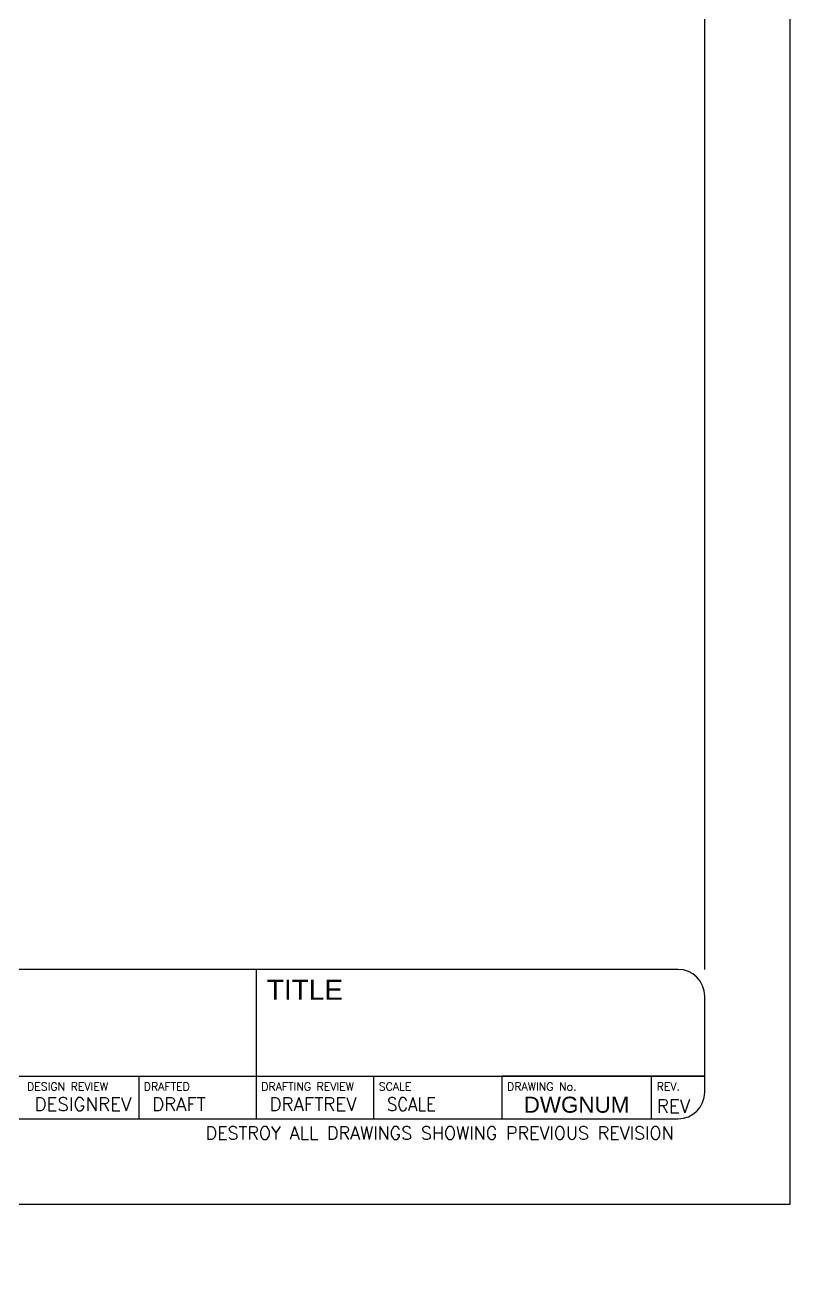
# Model space of a CAD drawing. Extents: x 0 to 8.5, y -0.4 to 11.
# Drawn here: x 4.02 to 8.5, y -0.36 to 6.91 of the extents above; entities that cross this region are included whole.
import ezdxf
from ezdxf.enums import TextEntityAlignment as Align

# ---------------------------------------------------------------- set-up
doc = ezdxf.new("R2010")
doc.units = 0
doc.header["$LTSCALE"] = 10
doc.header["$MEASUREMENT"] = 0
for name, color, linetype in [('BDR-18', 1, 'Continuous'), ('BDR-25', 4, 'Continuous'), ('BDR-50', 5, 'Continuous'), ('BDR-SHADE', 254, 'Continuous')]:
    doc.layers.add(name, color=color, linetype=linetype)
doc.styles.add('HEL-Title2', font='arial.ttf')
doc.styles.add('HEL-Title3', font='romans.shx')
doc.styles.add('HEL-Title4', font='romand.shx')
doc.styles.get("Standard").update_dxf_attribs({"font": 'arial.ttf'})

msp = doc.modelspace()

# ---------------------------------------------------------------- linework, layer by layer
at = {"layer": 'BDR-18'}
msp.add_lwpolyline([(0, 0), (8.5, 0), (8.5, 11), (0, 11)], close=True, dxfattribs=at)
at = {"layer": 'BDR-25', "ltscale": 8}
for p, q in [((5.375003843361843, 1.375), (5.375000000000004, 0.5000000000000002)), ((2.625000000000004, 0.7499999999999998), (7.999999999997021, 0.7500000000000002)), ((4.687500000000004, 0.7499914663259946), (4.687500000000004, 0.5000000000000002)), ((6.062501098080373, 0.7499947606313195), (6.062501098080373, 0.5000032943053252)), ((7.6875, 0.7499914663259943), (7.68750000002415, 0.5000355263017757))]:
    msp.add_line(p, q, dxfattribs=at)
msp.add_lwpolyline([(8, 0.7500000000000002), (8, 1.21875, 0.414213562373095), (7.84375, 1.375), (2.781250000000004, 1.375, 0.414213562373095), (2.625000000000004, 1.21875), (2.625000000000004, 0.6562500000000002, 0.414213562373095), (2.781250000000004, 0.5000000000000002), (6.812500000024158, 0.5000000000000002)], format="xyb", dxfattribs=at)
at = {"layer": 'BDR-50', "ltscale": 8}
msp.add_lwpolyline([(8, 0.7500000000000002), (6.812500000000004, 0.7499914663259946), (6.812500000024158, 0.5000000000000002), (7.84375, 0.5000000000000002, 0.414213562373095), (8, 0.6562500000000002), (8, 0.7500000000000002)], format="xyb", dxfattribs=at)
at = {"layer": 'BDR-SHADE'}
msp.add_lwpolyline([(8, 1.375), (8, 10.5), (0.7500000000000036, 10.5)], dxfattribs=at)

# ---------------------------------------------------------------- texts
at = {"layer": 'BDR-18', "ltscale": 8, "style": 'HEL-Title4'}
for s, p in [('DESIGN REVIEW', (4.034198684554756, 0.7124459344910401)), ('DRAFTED', (4.717405104032839, 0.7124459344910543)), ('DRAFTING REVIEW', (5.404906202136221, 0.7124544681650598)), ('SCALE', (6.092408947328454, 0.7124080577487097)), ('DRAWING No.', (6.843751975175294, 0.7124564969218827)), ('REV.', (7.71875197517529, 0.7124564969218825))]:
    msp.add_text(s, height=0.046875, dxfattribs=at).set_placement(p, align=Align.TOP_LEFT)
at = {"layer": 'BDR-18', "insert": (7.817761380183313, 0.4542985935652055), "char_height": 0.07499994823831674, "width": 4.749820784835208, "attachment_point": 3, "style": 'HEL-Title4'}
msp.add_mtext('DESTROY ALL DRAWINGS SHOWING PREVIOUS REVISION', dxfattribs=at)
at = {"layer": 'BDR-25', "style": 'HEL-Title3'}
for tag, p, s in [('DESIGNREV', (4.078125, 0.546875), '-'), ('DRAFT', (4.765625, 0.546875), '-'), ('DRAFTREV', (5.453126098103382, 0.5468835336740054), '-'), ('REV', (7.720293513783047, 0.5359335116118293), '')]:
    msp.add_attdef(tag, p, s, height=0.078125, dxfattribs=at)
at = {"layer": 'BDR-25', "style": 'HEL-Title3', "width": 0.9}
msp.add_attdef('SCALE', (6.140624999976987, 0.5468697606313195), 'AS SHOWN', height=0.078125, dxfattribs=at)
at = {"layer": 'BDR-25', "style": 'HEL-Title2'}
msp.add_attdef('DWGNUM', text='S01', height=0.09375, dxfattribs=at).set_placement((7.250000000024151, 0.5828085116118293), align=Align.MIDDLE_CENTER)
at = {"layer": 'BDR-50', "lineweight": 30, "flags": 104}
msp.add_attdef('TITLE', text='-', height=0.1171875, dxfattribs=at).set_placement((5.437503369805965, 1.314062774511043), align=Align.TOP_LEFT)

doc.saveas('drawing.dxf')
